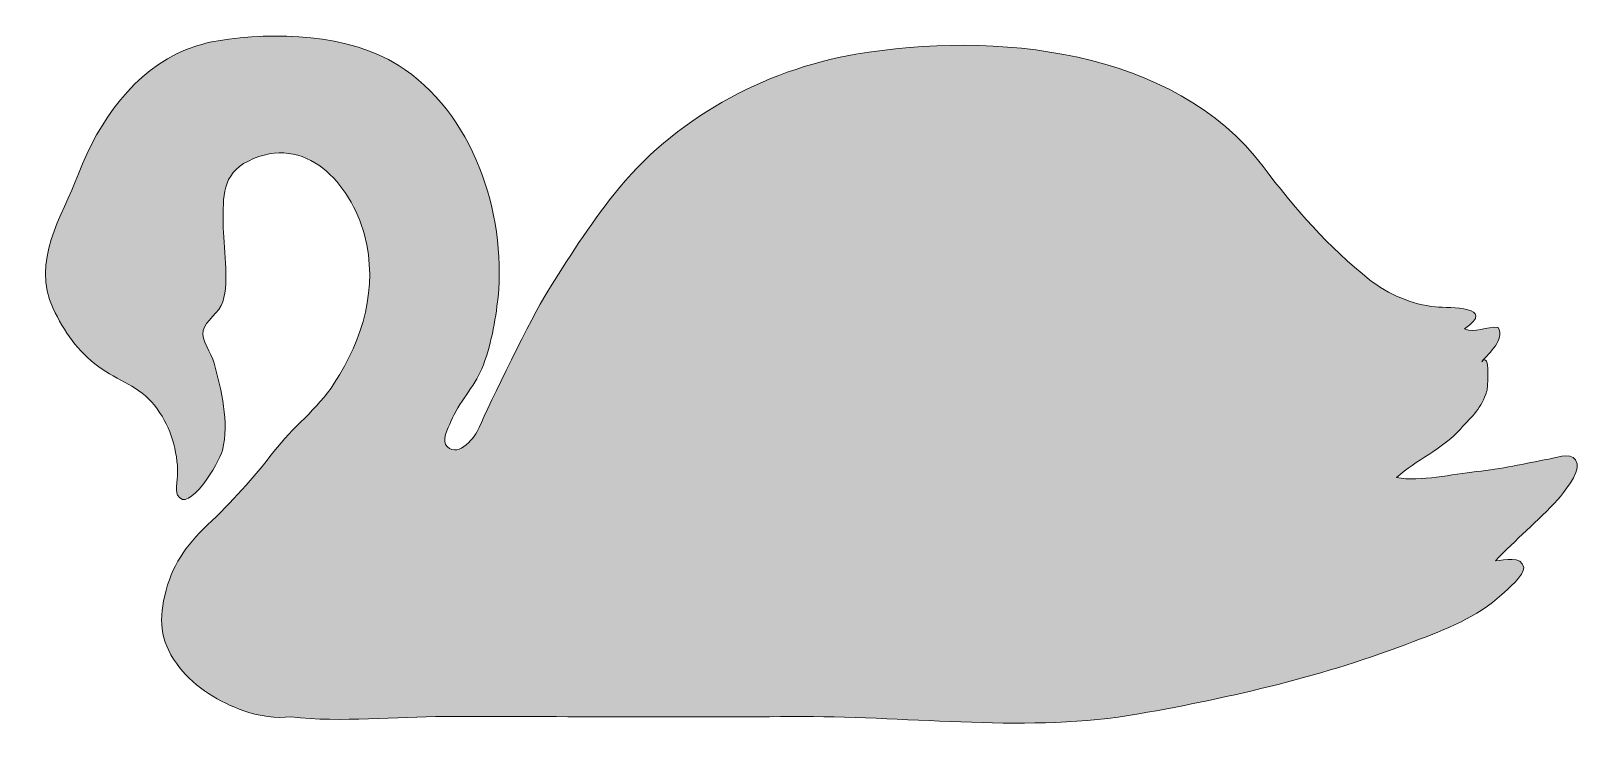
# Model space of a CAD drawing. Header units: inches. Extents: x -1 to 102, y -1 to 46.
import ezdxf

# ---------------------------------------------------------------- set-up
doc = ezdxf.new("R2010")
doc.units = ezdxf.units.IN
doc.header["$MEASUREMENT"] = 0
doc.layers.add('Layer 1', color=7, linetype='Continuous')

msp = doc.modelspace()

# ---------------------------------------------------------------- hatches: boundary and pattern name
at = {"layer": 'Layer 1', "true_color": 0xf5ead4}
h = msp.add_hatch(color=254, dxfattribs=at)
h.dxf.hatch_style = 2
edge = h.paths.add_edge_path()
edge.add_spline(control_points=[(101.59, 17.2), (101.41, 18.05), (100.43, 17.65), (99.71, 17.51), (98.09, 17.21), (96.58, 16.84), (94.92, 16.68), (93.32, 16.52), (91.23, 16), (89.62, 16.28), (90.9, 17.46), (92.62, 18.13), (93.85, 19.5), (94.67, 20.4), (95.24, 20.85), (95.61, 22.03), (95.65, 22.16), (95.86, 24.72), (95.27, 23.96), (95.79, 24.62), (96.8, 25.39), (96.36, 26.24), (95.62, 26.34), (94.79, 25.81), (94.13, 26.16), (96.32, 27.66), (93.14, 27.53), (92.21, 27.61), (90.64, 27.75), (89.08, 28.44), (87.83, 29.41), (85.12, 31.54), (82.83, 34.17), (80.77, 36.91), (74.87, 44.77), (62.87, 45.91), (53.75, 44.36), (47.62, 43.33), (41.61, 40.01), (37.72, 35.09), (36.09, 33.03), (34.63, 30.75), (33.25, 28.53), (32.34, 27.08), (29.41, 21.12), (28.77, 19.6), (28.51, 18.98), (27.45, 17.6), (26.66, 18.32), (26.23, 18.71), (26.71, 19.56), (26.9, 20.01), (27.41, 21.29), (28.43, 22.26), (28.94, 23.5), (29.54, 24.94), (29.86, 26.69), (30.02, 28.24), (30.58, 33.86), (28.34, 40.53), (23.4, 43.64), (20.1, 45.72), (15.2, 45.86), (11.46, 45.26), (10.71, 45.14), (10.01, 44.94), (9.34, 44.67), (5.88, 43.26), (3.55, 39.97), (2.19, 36.43), (1.09, 33.58), (-0.96, 30.62), (0.51, 27.51), (1.26, 25.94), (2.1, 24.69), (3.54, 23.63), (4.78, 22.72), (6.27, 22.32), (7.23, 21.08), (8.22, 19.81), (8.7, 18.37), (8.77, 16.78), (8.79, 16.38), (8.58, 15.48), (8.77, 15.12), (9.45, 13.82), (11.53, 17.26), (11.74, 18.09), (12.2, 19.98), (11.68, 22.04), (11.19, 23.87), (11, 24.59), (10.32, 25.39), (10.46, 26.03), (10.6, 26.66), (11.55, 27.25), (11.77, 27.95), (12.22, 29.38), (11.79, 31.63), (11.79, 33.14), (11.79, 34.91), (11.69, 36.4), (13.46, 37.28), (17.25, 39.18), (20.25, 35.76), (21.16, 32.38), (22.09, 28.88), (21.07, 25.5), (19.16, 22.54), (18.04, 20.8), (16.38, 19.63), (15.15, 18.01), (13.78, 16.22), (12.34, 14.66), (10.75, 13.14), (9.26, 11.71), (8.39, 10.46), (7.91, 8.45), (7.48, 6.63), (7.7, 5.2), (8.9, 3.68), (9.95, 2.35), (11.56, 1.37), (13.15, 0.82), (14.27, 0.43), (15.28, 0.32), (16.29, 0.41), (19.63, 0.03), (23.28, 0.43), (26.48, 0.43), (34.41, 0.43), (42.32, 0.41), (50.25, 0.43), (57.57, 0.45), (65.3, -0.66), (72.52, 0.61), (78.78, 1.72), (84.81, 3.12), (90.75, 5.41), (92.83, 6.2), (94.98, 7.02), (96.61, 8.53), (96.95, 8.84), (98.11, 9.83), (98.05, 10.32), (97.93, 11.12), (96.77, 10.8), (96.18, 10.76), (97.48, 12.14), (99.01, 13.4), (100.31, 14.83), (100.7, 15.25), (101.72, 16.55), (101.59, 17.2)], knot_values=[0, 0, 0, 0, 1, 1, 1, 2, 2, 2, 3, 3, 3, 4, 4, 4, 5, 5, 5, 6, 6, 6, 7, 7, 7, 8, 8, 8, 9, 9, 9, 10, 10, 10, 11, 11, 11, 12, 12, 12, 13, 13, 13, 14, 14, 14, 15, 15, 15, 16, 16, 16, 17, 17, 17, 18, 18, 18, 19, 19, 19, 20, 20, 20, 21, 21, 21, 22, 22, 22, 23, 23, 23, 24, 24, 24, 25, 25, 25, 26, 26, 26, 27, 27, 27, 28, 28, 28, 29, 29, 29, 30, 30, 30, 31, 31, 31, 32, 32, 32, 33, 33, 33, 34, 34, 34, 35, 35, 35, 36, 36, 36, 37, 37, 37, 38, 38, 38, 39, 39, 39, 40, 40, 40, 41, 41, 41, 42, 42, 42, 43, 43, 43, 44, 44, 44, 45, 45, 45, 46, 46, 46, 47, 47, 47, 48, 48, 48, 49, 49, 49, 50, 50, 50, 51, 51, 51, 51], degree=3, periodic=1)

# ---------------------------------------------------------------- linework, layer by layer
at = {"layer": 'Layer 1', "lineweight": 0}
msp.add_open_spline([(101.59, 17.2), (101.41, 18.05), (100.43, 17.65), (99.71, 17.51), (98.09, 17.21), (96.58, 16.84), (94.92, 16.68), (93.32, 16.52), (91.23, 16), (89.62, 16.28), (90.9, 17.46), (92.62, 18.13), (93.85, 19.5), (94.67, 20.4), (95.24, 20.85), (95.61, 22.03), (95.65, 22.16), (95.86, 24.72), (95.27, 23.96), (95.79, 24.62), (96.8, 25.39), (96.36, 26.24), (95.62, 26.34), (94.79, 25.81), (94.13, 26.16), (96.32, 27.66), (93.14, 27.53), (92.21, 27.61), (90.64, 27.75), (89.08, 28.44), (87.83, 29.41), (85.12, 31.54), (82.83, 34.17), (80.77, 36.91), (74.87, 44.77), (62.87, 45.91), (53.75, 44.36), (47.62, 43.33), (41.61, 40.01), (37.72, 35.09), (36.09, 33.03), (34.63, 30.75), (33.25, 28.53), (32.34, 27.08), (29.41, 21.12), (28.77, 19.6), (28.51, 18.98), (27.45, 17.6), (26.66, 18.32), (26.23, 18.71), (26.71, 19.56), (26.9, 20.01), (27.41, 21.29), (28.43, 22.26), (28.94, 23.5), (29.54, 24.94), (29.86, 26.69), (30.02, 28.24), (30.58, 33.86), (28.34, 40.53), (23.4, 43.64), (20.1, 45.72), (15.2, 45.86), (11.46, 45.26), (10.71, 45.14), (10.01, 44.94), (9.34, 44.67), (5.88, 43.26), (3.55, 39.97), (2.19, 36.43), (1.09, 33.58), (-0.96, 30.62), (0.51, 27.51), (1.26, 25.94), (2.1, 24.69), (3.54, 23.63), (4.78, 22.72), (6.27, 22.32), (7.23, 21.08), (8.22, 19.81), (8.7, 18.37), (8.77, 16.78), (8.79, 16.38), (8.58, 15.48), (8.77, 15.12), (9.45, 13.82), (11.53, 17.26), (11.74, 18.09), (12.2, 19.98), (11.68, 22.04), (11.19, 23.87), (11, 24.59), (10.32, 25.39), (10.46, 26.03), (10.6, 26.66), (11.55, 27.25), (11.77, 27.95), (12.22, 29.38), (11.79, 31.63), (11.79, 33.14), (11.79, 34.91), (11.69, 36.4), (13.46, 37.28), (17.25, 39.18), (20.25, 35.76), (21.16, 32.38), (22.09, 28.88), (21.07, 25.5), (19.16, 22.54), (18.04, 20.8), (16.38, 19.63), (15.15, 18.01), (13.78, 16.22), (12.34, 14.66), (10.75, 13.14), (9.26, 11.71), (8.39, 10.46), (7.91, 8.45), (7.48, 6.63), (7.7, 5.2), (8.9, 3.68), (9.95, 2.35), (11.56, 1.37), (13.15, 0.82), (14.27, 0.43), (15.28, 0.32), (16.29, 0.41), (19.63, 0.03), (23.28, 0.43), (26.48, 0.43), (34.41, 0.43), (42.32, 0.41), (50.25, 0.43), (57.57, 0.45), (65.3, -0.66), (72.52, 0.61), (78.78, 1.72), (84.81, 3.12), (90.75, 5.41), (92.83, 6.2), (94.98, 7.02), (96.61, 8.53), (96.95, 8.84), (98.11, 9.83), (98.05, 10.32), (97.93, 11.12), (96.77, 10.8), (96.18, 10.76), (97.48, 12.14), (99.01, 13.4), (100.31, 14.83), (100.7, 15.25), (101.72, 16.55), (101.59, 17.2)], degree=3, knots=[0, 0, 0, 0, 1, 1, 1, 2, 2, 2, 3, 3, 3, 4, 4, 4, 5, 5, 5, 6, 6, 6, 7, 7, 7, 8, 8, 8, 9, 9, 9, 10, 10, 10, 11, 11, 11, 12, 12, 12, 13, 13, 13, 14, 14, 14, 15, 15, 15, 16, 16, 16, 17, 17, 17, 18, 18, 18, 19, 19, 19, 20, 20, 20, 21, 21, 21, 22, 22, 22, 23, 23, 23, 24, 24, 24, 25, 25, 25, 26, 26, 26, 27, 27, 27, 28, 28, 28, 29, 29, 29, 30, 30, 30, 31, 31, 31, 32, 32, 32, 33, 33, 33, 34, 34, 34, 35, 35, 35, 36, 36, 36, 37, 37, 37, 38, 38, 38, 39, 39, 39, 40, 40, 40, 41, 41, 41, 42, 42, 42, 43, 43, 43, 44, 44, 44, 45, 45, 45, 46, 46, 46, 47, 47, 47, 48, 48, 48, 49, 49, 49, 50, 50, 50, 51, 51, 51, 51], dxfattribs=at)

doc.saveas('drawing.dxf')
